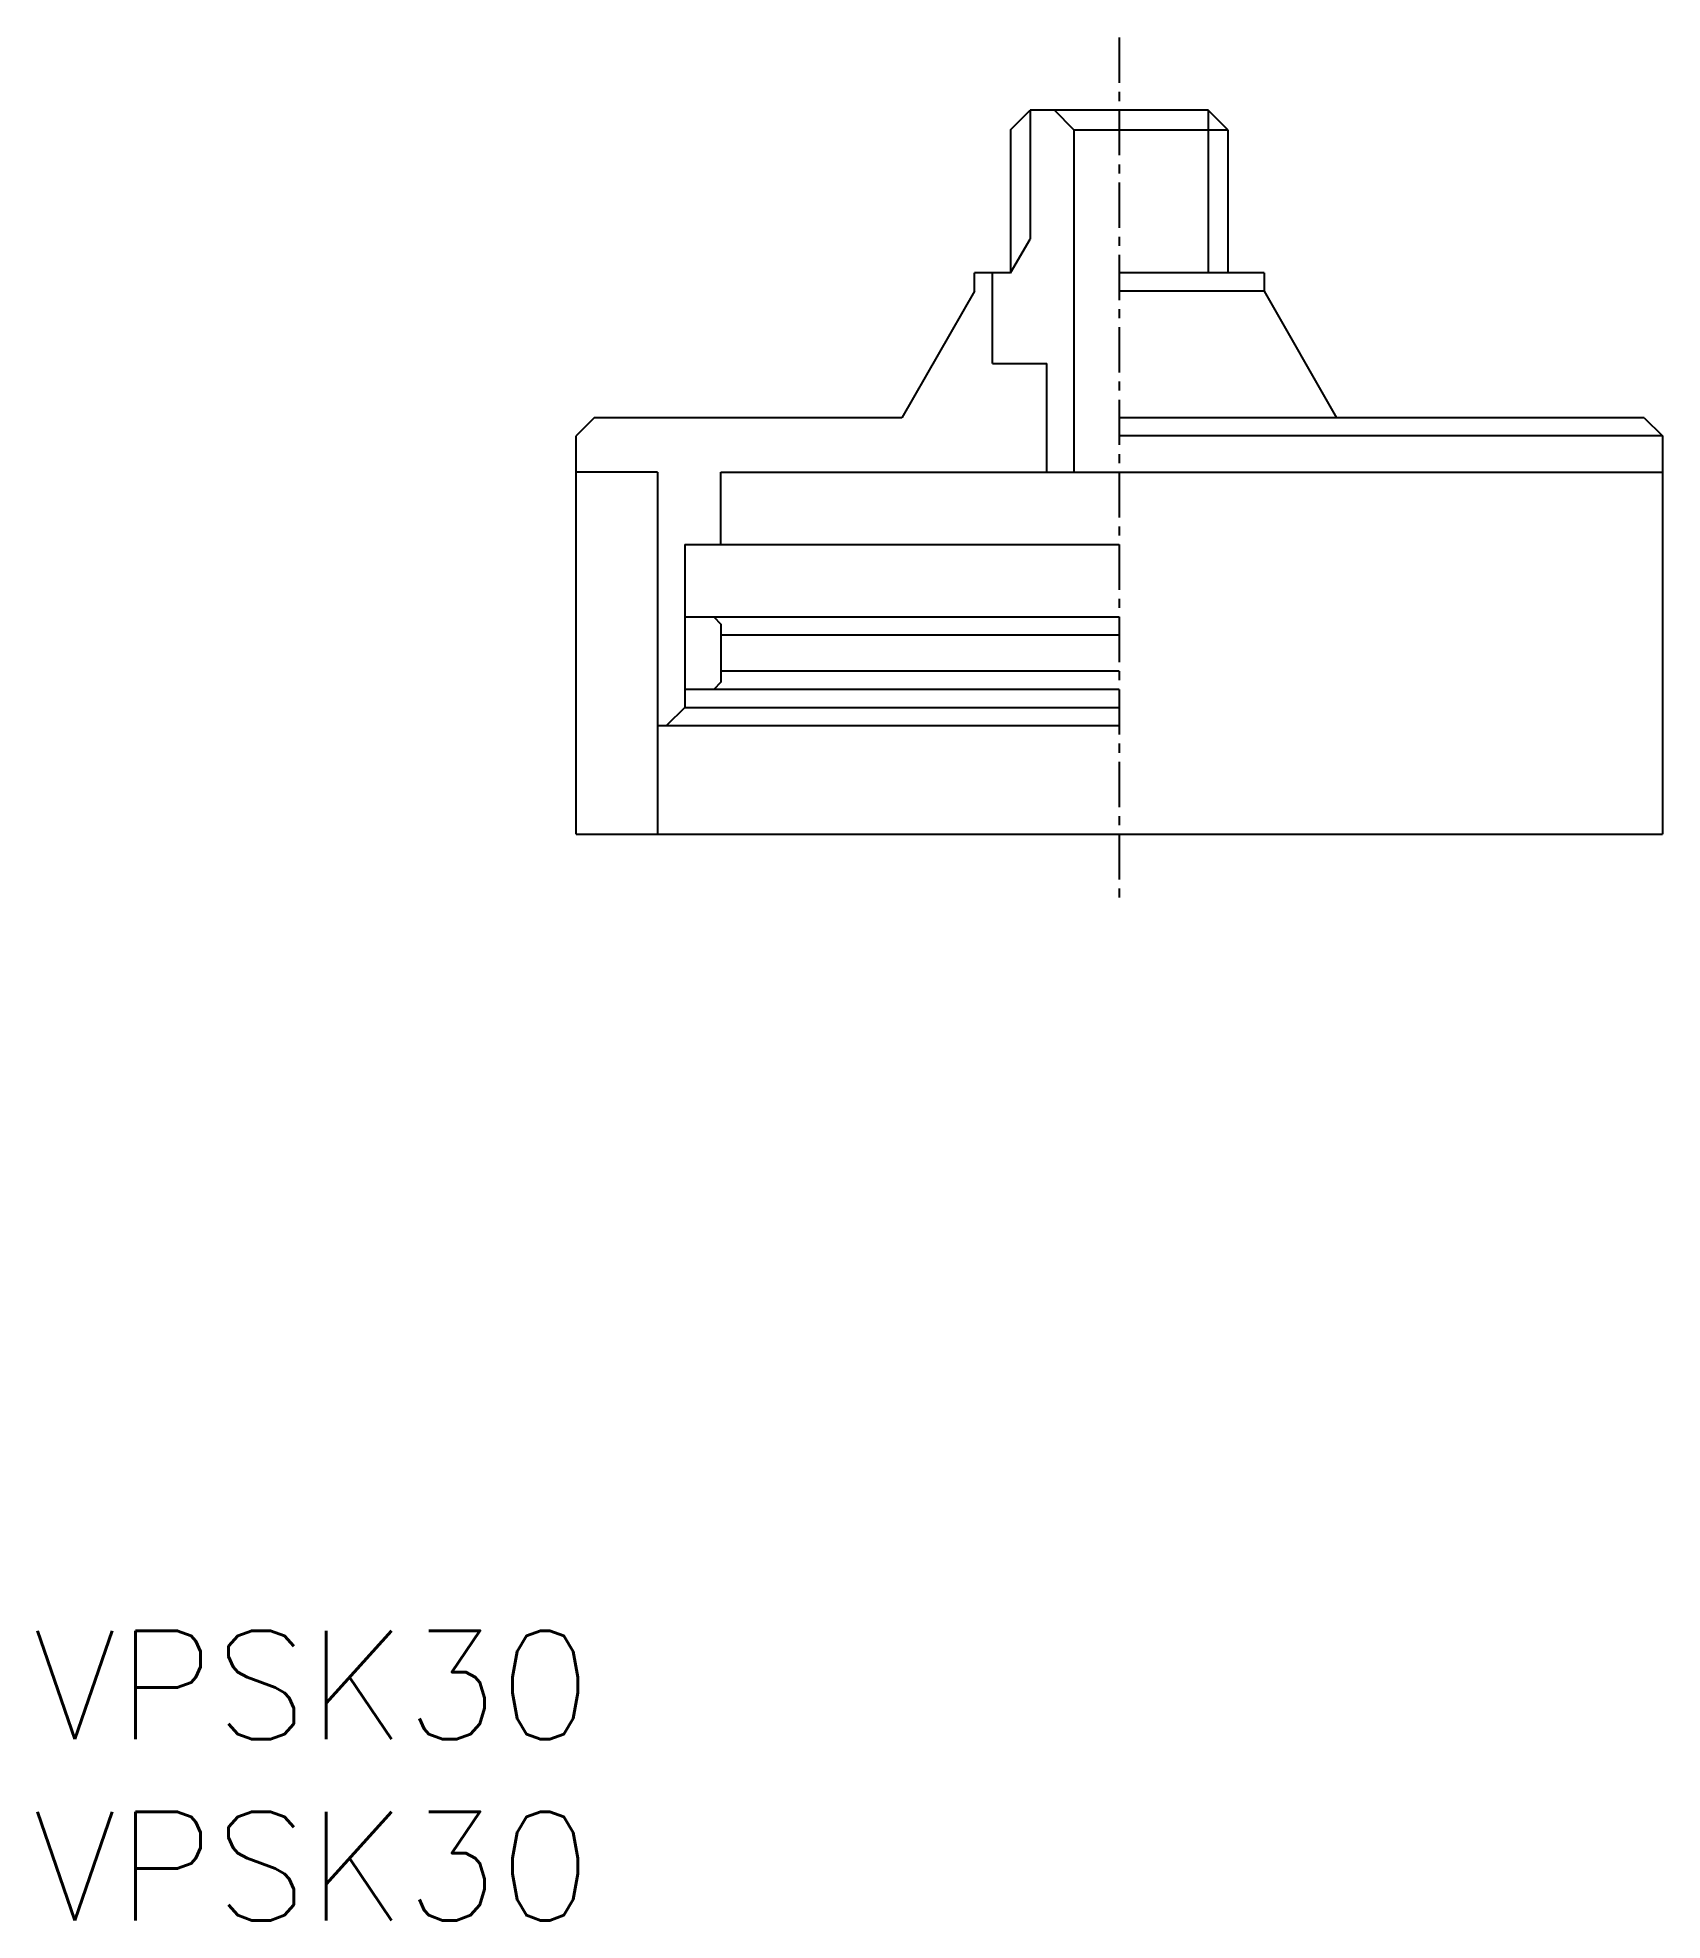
# Model space of a CAD drawing. Extents: x 0.1 to 45, y 0 to 52.
import ezdxf

# ---------------------------------------------------------------- set-up
doc = ezdxf.new("R2010")
doc.units = 0
doc.linetypes.add('CENTER', pattern=[2, 1.25, -0.25, 0.25, -0.25])
doc.layers.get('0').update_dxf_attribs({"linetype": 'CONTINUOUS'})
doc.layers.add('CENTER', color=1, linetype='CENTER')
doc.styles.get("Standard").update_dxf_attribs({"font": 'txt.shx'})

# ---------------------------------------------------------------- blocks, each defined once
blk = doc.blocks.new('*U11')
at = {"color": 7, "linetype": 'CONTINUOUS'}
blk.add_text('VPSK30', height=3, dxfattribs=at).set_placement((0, 0))
blk = doc.blocks.new('*U12')
at = {"color": 7, "linetype": 'CONTINUOUS'}
blk.add_text('VPSK30', height=3, dxfattribs=at).set_placement((0, 5))

msp = doc.modelspace()

# ---------------------------------------------------------------- linework, layer by layer
at = {"color": 7, "linetype": 'CONTINUOUS'}
for p, q in [((27, 49.4585), (27.5415, 50)), ((32.4585, 50), (27.5415, 50)), ((27.5415, 50), (27.5415, 46.4379)), ((28.75, 49.4585), (28.2085, 50)), ((32.4585, 50), (32.4585, 45.5)), ((33, 49.4585), (32.4585, 50)), ((27, 49.4585), (27, 45.5)), ((28.75, 49.4585), (33, 49.4585)), ((28.75, 49.4585), (28.75, 40)), ((33, 49.4585), (33, 45.5)), ((27, 45.5), (27.5415, 46.4379)), ((26, 45), (26, 45.5)), ((27, 45.5), (26, 45.5)), ((26.5, 43), (26.5, 45.5)), ((34, 45.5), (30, 45.5)), ((34, 45.5), (34, 45)), ((26, 45), (24, 41.5)), ((34, 45), (30, 45)), ((34, 45), (30, 45)), ((34, 45), (36, 41.5)), ((26.5, 43), (28, 43)), ((28, 40), (28, 43)), ((15.5, 41.5), (15, 41)), ((24, 41.5), (15.5, 41.5)), ((44.5, 41.5), (30, 41.5)), ((44.5, 41.5), (45, 41)), ((15, 30), (15, 41)), ((45, 41), (30, 41)), ((45, 41), (45, 30)), ((17.25, 40), (15, 40)), ((17.25, 40), (17.25, 30)), ((19, 38), (19, 40)), ((19, 40), (30, 40)), ((30, 40), (45, 40)), ((18, 38), (18, 33.5)), ((18, 38), (30, 38)), ((18, 36), (30, 36)), ((18.8, 36), (19, 35.8)), ((19, 35.8), (19, 34.2)), ((30, 35.5), (19, 35.5)), ((30, 34.5), (19, 34.5)), ((30, 34), (18, 34)), ((19, 34.2), (18.8, 34)), ((18, 33.5), (17.5, 33)), ((18, 33.5), (30, 33.5)), ((17.25, 33), (30, 33)), ((15, 30), (45, 30))]:
    msp.add_line(p, q, dxfattribs=at)
at = {"layer": 'CENTER', "color": 1, "linetype": 'CENTER'}
msp.add_line((30, 52), (30, 28), dxfattribs=at)

# ---------------------------------------------------------------- block references
at = {"color": 7, "linetype": 'CONTINUOUS'}
for name in ['*U12', '*U11']:
    msp.add_blockref(name, (0, 0), dxfattribs=at)

doc.saveas('drawing.dxf')
